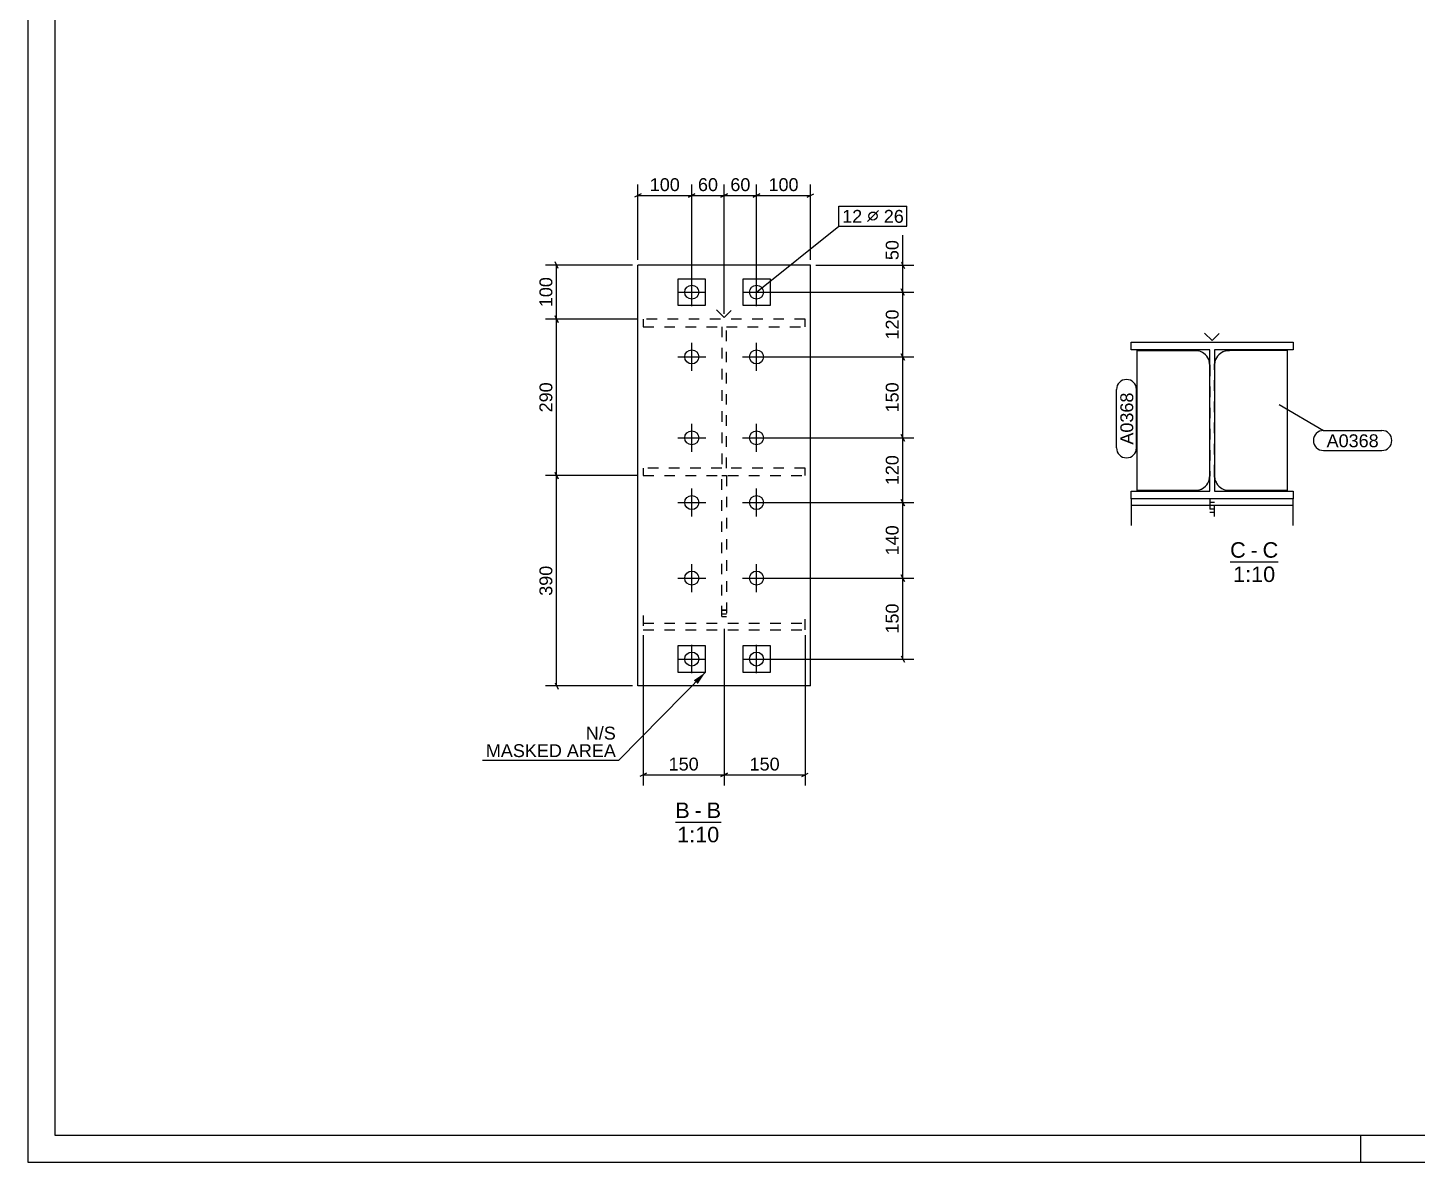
# Model space of a CAD drawing. Header units: millimetres. Extents: x -22 to 819, y -311 to 283.
# Drawn here: x -22.3 to 235.2, y -311 to -100.7 of the extents above; entities that cross this region are included whole.
import ezdxf

# ---------------------------------------------------------------- set-up
doc = ezdxf.new("R2010")
doc.units = ezdxf.units.MM
doc.linetypes.add('DXK_LINE_DOT2', pattern=[3.9198, 1.9599, -1.9599])
doc.styles.add('Arial', font='ARIAL.TTF', dxfattribs={"height": 0.2})

# ---------------------------------------------------------------- blocks, each defined once
blk = doc.blocks.new('Unknown-43751636-1168')
at = {"color": 5, "linetype": 'Continuous'}
for p, q in [((-22.25, 282.99), (-22.25, -311.01)), ((-17.25, 277.99), (-17.25, -306.01)), ((-17.25, -306.01), (813.75, -306.01)), ((-22.25, -311.01), (818.75, -311.01))]:
    blk.add_line(p, q, dxfattribs=at)
at = {"color": 7, "linetype": 'Continuous'}
blk.add_line((224.75, -311.01), (224.75, -306.01), dxfattribs=at)
blk = doc.blocks.new('Unknown-43751636-12 - 1826')
at = {"color": 6, "linetype": 'Continuous'}
blk.add_line((97.73, -247.95), (106.19, -247.95), dxfattribs=at)
at = {"color": 0, "linetype": 'Continuous'}
for points in [[(100.39, -247.2), (100.39, -244.2), (97.73, -244.2), (97.73, -247.2)], [(105.85, -251.7), (105.85, -248.7), (98.07, -248.7), (98.07, -251.7)]]:
    blk.add_wipeout(points, dxfattribs=at)
at = {"color": 6, "linetype": 'Continuous', "style": 'Arial'}
blk.add_text('1:10', height=2.865, dxfattribs=at).set_placement((98.07, -251.7))
at = {"color": 0, "linetype": 'Continuous'}
blk.add_wipeout([(102.63, -247.2), (102.63, -244.2), (101.29, -244.2), (101.29, -247.2)], dxfattribs=at)
at = {"color": 6, "linetype": 'Continuous', "style": 'Arial'}
blk.add_text('B', height=2.87, dxfattribs=at).set_placement((97.73, -247.2))
at = {"color": 0, "linetype": 'Continuous'}
blk.add_wipeout([(106.19, -247.2), (106.19, -244.2), (103.53, -244.2), (103.53, -247.2)], dxfattribs=at)
at = {"color": 6, "linetype": 'Continuous', "style": 'Arial'}
for s, p in [('B', (103.53, -247.2)), ('-', (101.29, -247.2))]:
    blk.add_text(s, height=2.87, dxfattribs=at).set_placement(p)
blk = doc.blocks.new('Unknown-43751636-19 - 1362')
at = {"color": 6, "linetype": 'Continuous'}
blk.add_line((200.52, -199.7), (209.43, -199.7), dxfattribs=at)
at = {"color": 0, "linetype": 'Continuous'}
for points in [[(203.41, -198.95), (203.41, -195.95), (200.52, -195.95), (200.52, -198.95)], [(208.86, -203.45), (208.86, -200.45), (201.08, -200.45), (201.08, -203.45)]]:
    blk.add_wipeout(points, dxfattribs=at)
at = {"color": 6, "linetype": 'Continuous', "style": 'Arial'}
blk.add_text('1:10', height=2.865, dxfattribs=at).set_placement((201.08, -203.45))
at = {"color": 0, "linetype": 'Continuous'}
blk.add_wipeout([(205.64, -198.95), (205.64, -195.95), (204.31, -195.95), (204.31, -198.95)], dxfattribs=at)
at = {"color": 6, "linetype": 'Continuous', "style": 'Arial'}
blk.add_text('C', height=2.87, dxfattribs=at).set_placement((200.52, -198.95))
at = {"color": 0, "linetype": 'Continuous'}
blk.add_wipeout([(209.43, -198.95), (209.43, -195.95), (206.54, -195.95), (206.54, -198.95)], dxfattribs=at)
at = {"color": 6, "linetype": 'Continuous', "style": 'Arial'}
for s, p in [('-', (204.31, -198.95)), ('C', (206.54, -198.95))]:
    blk.add_text(s, height=2.87, dxfattribs=at).set_placement(p)
blk = doc.blocks.new('Surfacing-43751636-1933 - 1826')
at = {"color": 7, "linetype": 'Continuous'}
for p, q in [((110.27, -152.23), (110.27, -147.23)), ((110.27, -147.23), (115.27, -147.23)), ((115.27, -147.23), (115.27, -152.23)), ((115.27, -152.23), (110.27, -152.23))]:
    blk.add_line(p, q, dxfattribs=at)
blk = doc.blocks.new('Part-43751636-1829 - 1826')
at = {"color": 2, "linetype": 'Continuous'}
for q in [(105.37, -153.03), (108.07, -153.13)]:
    blk.add_line((106.77, -154.43), q, dxfattribs=at)
at = {"color": 7, "linetype": 'DXK_LINE_DOT2'}
for p, q in [((121.77, -154.73), (91.77, -154.73)), ((91.77, -154.73), (91.77, -156.13)), ((91.77, -156.13), (106.35, -156.13)), ((106.35, -156.13), (106.35, -182.33)), ((107.2, -182.33), (107.2, -156.13)), ((107.2, -156.13), (121.77, -156.13)), ((121.77, -156.13), (121.77, -154.73)), ((106.35, -182.33), (91.77, -182.33)), ((91.77, -182.33), (91.77, -183.73)), ((121.77, -182.33), (107.2, -182.33)), ((121.77, -183.73), (121.77, -182.33)), ((91.77, -183.73), (121.77, -183.73))]:
    blk.add_line(p, q, dxfattribs=at)
blk = doc.blocks.new('Part-43751636-1862 - 1826')
at = {"color": 7, "linetype": 'DXK_LINE_DOT2'}
for p, q in [((106.35, -209.86), (106.35, -183.73)), ((106.35, -183.73), (107.2, -183.73)), ((107.2, -183.73), (107.2, -209.86)), ((91.77, -209.64), (91.77, -212.33)), ((106.35, -208.61), (107.2, -208.61)), ((106.35, -208.7), (107.2, -208.7)), ((106.35, -209.34), (107.2, -209.34)), ((106.35, -209.86), (107.2, -209.86)), ((121.77, -212.33), (121.77, -209.64)), ((91.77, -211.11), (121.77, -211.11)), ((91.77, -212.33), (121.77, -212.33))]:
    blk.add_line(p, q, dxfattribs=at)
blk = doc.blocks.new('Part-43751636-1863 - 1826')
at = {"color": 2, "linetype": 'Continuous'}
for p, q in [((90.77, -222.73), (90.77, -144.73)), ((122.77, -144.73), (90.77, -144.73)), ((122.77, -222.73), (122.77, -144.73)), ((122.77, -222.73), (90.77, -222.73))]:
    blk.add_line(p, q, dxfattribs=at)
blk = doc.blocks.new('Surfacing-43751636-1932 - 1826')
at = {"color": 7, "linetype": 'Continuous'}
for p, q in [((98.27, -220.23), (98.27, -215.23)), ((98.27, -215.23), (103.27, -215.23)), ((103.27, -215.23), (103.27, -220.23)), ((103.27, -220.23), (98.27, -220.23))]:
    blk.add_line(p, q, dxfattribs=at)
blk = doc.blocks.new('Bolt-43751636-1900 - 1826')
at = {"color": 3, "linetype": 'Continuous'}
for p, q in [((100.77, -152.33), (100.77, -147.13)), ((112.77, -152.33), (112.77, -147.13)), ((98.17, -149.73), (103.37, -149.73)), ((110.17, -149.73), (115.37, -149.73)), ((100.77, -164.33), (100.77, -159.13)), ((112.77, -164.33), (112.77, -159.13)), ((98.17, -161.73), (103.37, -161.73)), ((110.17, -161.73), (115.37, -161.73)), ((100.77, -179.33), (100.77, -174.13)), ((112.77, -179.33), (112.77, -174.13)), ((98.17, -176.73), (103.37, -176.73)), ((110.17, -176.73), (115.37, -176.73)), ((100.77, -191.33), (100.77, -186.13)), ((112.77, -191.33), (112.77, -186.13)), ((98.17, -188.73), (103.37, -188.73)), ((110.17, -188.73), (115.37, -188.73)), ((100.77, -205.33), (100.77, -200.13)), ((112.77, -205.33), (112.77, -200.13)), ((98.17, -202.73), (103.37, -202.73)), ((110.17, -202.73), (115.37, -202.73)), ((100.77, -220.33), (100.77, -215.13)), ((112.77, -220.33), (112.77, -215.13)), ((98.17, -217.73), (103.37, -217.73)), ((110.17, -217.73), (115.37, -217.73))]:
    blk.add_line(p, q, dxfattribs=at)
for centre in [(100.77, -149.73), (112.77, -149.73), (100.77, -161.73), (112.77, -161.73), (100.77, -176.73), (112.77, -176.73), (100.77, -188.73), (112.77, -188.73), (100.77, -202.73), (112.77, -202.73), (100.77, -217.73), (112.77, -217.73)]:
    blk.add_circle(centre, 1.3, dxfattribs=at)
blk = doc.blocks.new('Surfacing-43751636-1931 - 1826')
at = {"color": 7, "linetype": 'Continuous'}
for p, q in [((110.27, -220.23), (110.27, -215.23)), ((110.27, -215.23), (115.27, -215.23)), ((115.27, -215.23), (115.27, -220.23)), ((115.27, -220.23), (110.27, -220.23))]:
    blk.add_line(p, q, dxfattribs=at)
blk = doc.blocks.new('Surfacing-43751636-1934 - 1826')
at = {"color": 7, "linetype": 'Continuous'}
for p, q in [((98.27, -152.23), (98.27, -147.23)), ((98.27, -147.23), (103.27, -147.23)), ((103.27, -147.23), (103.27, -152.23)), ((103.27, -152.23), (98.27, -152.23))]:
    blk.add_line(p, q, dxfattribs=at)
blk = doc.blocks.new('Part-43751636-1410 - 1362')
at = {"color": 2, "linetype": 'Continuous'}
for p, q in [((182.19, -188.01), (182.19, -192.95)), ((182.19, -189.22), (212.19, -189.22)), ((212.19, -192.95), (212.19, -188.01))]:
    blk.add_line(p, q, dxfattribs=at)
at = {"color": 7, "linetype": 'DXK_LINE_DOT2'}
for p, q in [((212.19, -188.01), (182.19, -188.01)), ((196.77, -188.01), (196.77, -191.33)), ((196.77, -188.66), (197.62, -188.66)), ((196.77, -189.92), (197.62, -189.92)), ((197.62, -191.33), (197.62, -188.01)), ((196.77, -190.51), (197.62, -190.51))]:
    blk.add_line(p, q, dxfattribs=at)
blk = doc.blocks.new('Part-43751636-1386 - 1362')
at = {"color": 2, "linetype": 'Continuous'}
for p, q in [((182.19, -159.01), (212.19, -159.01)), ((182.19, -160.41), (182.19, -159.01)), ((197.19, -158.71), (195.79, -157.31)), ((197.19, -158.71), (198.49, -157.41)), ((212.19, -159.01), (212.19, -160.41)), ((196.77, -160.41), (182.19, -160.41)), ((196.77, -186.61), (196.77, -160.41)), ((212.19, -160.41), (197.62, -160.41)), ((197.62, -160.41), (197.62, -186.61)), ((182.19, -188.01), (182.19, -186.61)), ((182.19, -186.61), (196.77, -186.61)), ((197.62, -186.61), (212.19, -186.61)), ((212.19, -186.61), (212.19, -188.01)), ((212.19, -188.01), (182.19, -188.01))]:
    blk.add_line(p, q, dxfattribs=at)
blk = doc.blocks.new('Part-43751636-1409 - 1362')
at = {"color": 2, "linetype": 'Continuous'}
for p, q in [((183.27, -186.51), (183.27, -160.51)), ((183.27, -160.51), (193.97, -160.51)), ((193.97, -160.51), (194.69, -160.61)), ((196.67, -162.59), (196.77, -163.31)), ((196.77, -183.71), (196.67, -184.44)), ((193.97, -186.51), (183.27, -186.51)), ((194.69, -186.42), (193.97, -186.51))]:
    blk.add_line(p, q, dxfattribs=at)
at = {"color": 7, "linetype": 'DXK_LINE_DOT2'}
for p, q in [((194.69, -160.61), (193.97, -160.51)), ((196.77, -163.31), (196.67, -162.59)), ((196.77, -163.31), (196.77, -183.71)), ((196.67, -184.44), (196.77, -183.71)), ((193.97, -186.51), (194.69, -186.42))]:
    blk.add_line(p, q, dxfattribs=at)
at = {"color": 2, "linetype": 'Continuous'}
for centre, start, end in [((193.97, -163.31), 15, 75), ((193.97, -183.71), 285, 345)]:
    blk.add_arc(centre, 2.8, start, end, dxfattribs=at)
at = {"color": 7, "linetype": 'DXK_LINE_DOT2'}
for centre, start, end in [((193.97, -163.31), 15, 75), ((193.97, -183.71), 285, 345)]:
    blk.add_arc(centre, 2.8, start, end, dxfattribs=at)
blk = doc.blocks.new('Part-43751636-1405 - 1362')
at = {"color": 2, "linetype": 'Continuous'}
for p, q in [((199.69, -160.61), (200.42, -160.51)), ((211.12, -160.51), (200.42, -160.51)), ((211.12, -160.51), (211.12, -186.51)), ((197.62, -163.31), (197.71, -162.59)), ((197.71, -184.44), (197.62, -183.71)), ((200.42, -186.51), (199.69, -186.42)), ((211.12, -186.51), (200.42, -186.51))]:
    blk.add_line(p, q, dxfattribs=at)
at = {"color": 7, "linetype": 'DXK_LINE_DOT2'}
for p, q in [((200.42, -160.51), (199.69, -160.61)), ((197.71, -162.59), (197.62, -163.31)), ((197.62, -183.71), (197.62, -163.31)), ((197.62, -183.71), (197.71, -184.44)), ((199.69, -186.42), (200.42, -186.51))]:
    blk.add_line(p, q, dxfattribs=at)
at = {"color": 2, "linetype": 'Continuous'}
for centre, start, end in [((200.42, -163.31), 105, 165), ((200.42, -183.71), 195, 255)]:
    blk.add_arc(centre, 2.8, start, end, dxfattribs=at)
at = {"color": 7, "linetype": 'DXK_LINE_DOT2'}
for centre, start, end in [((200.42, -163.31), 105, 165), ((200.42, -183.71), 195, 255)]:
    blk.add_arc(centre, 2.8, start, end, dxfattribs=at)
blk = doc.blocks.new('StraightDimension-43751636-9641 - 1826')
at = {"color": 7, "linetype": 'Continuous'}
for p, q in [((113.77, -176.73), (141.9, -176.73)), ((140.2, -177.33), (139.6, -176.13)), ((139.9, -188.73), (139.9, -176.73)), ((113.77, -188.73), (141.9, -188.73)), ((139.6, -188.13), (140.2, -189.33))]:
    blk.add_line(p, q, dxfattribs=at)
at = {"color": 0}
blk.add_wipeout([(139.6, -179.45), (136.1, -179.45), (136.1, -186.01), (139.6, -186.01)], dxfattribs=at)
at = {"color": 7, "style": 'Arial'}
blk.add_text('120', height=2.388, rotation=90.0002, dxfattribs=at).set_placement((139.1, -185.51))
blk = doc.blocks.new('StraightDimension-43751636-2005 - 1826')
at = {"color": 7, "linetype": 'Continuous'}
for p, q in [((106.77, -212.11), (106.77, -241.2)), ((121.77, -213.33), (121.77, -241.2)), ((107.37, -238.9), (106.17, -239.5)), ((106.77, -239.2), (121.77, -239.2)), ((121.17, -239.5), (122.37, -238.9))]:
    blk.add_line(p, q, dxfattribs=at)
at = {"color": 0}
blk.add_wipeout([(117.55, -238.9), (117.55, -235.4), (110.99, -235.4), (110.99, -238.9)], dxfattribs=at)
at = {"color": 7, "style": 'Arial'}
blk.add_text('150', height=2.388, dxfattribs=at).set_placement((111.49, -238.4))
blk = doc.blocks.new('StraightDimension-43751636-6156 - 1826')
at = {"color": 7, "linetype": 'Continuous'}
for p, q in [((90.77, -183.73), (73.69, -183.73)), ((76.04, -184.33), (75.44, -183.13)), ((75.74, -222.73), (75.74, -183.73)), ((89.77, -222.73), (73.69, -222.73)), ((75.44, -222.13), (76.04, -223.33))]:
    blk.add_line(p, q, dxfattribs=at)
at = {"color": 0}
blk.add_wipeout([(75.44, -199.95), (71.94, -199.95), (71.94, -206.51), (75.44, -206.51)], dxfattribs=at)
at = {"color": 7, "style": 'Arial'}
blk.add_text('390', height=2.388, rotation=90.0002, dxfattribs=at).set_placement((74.94, -206.01))
blk = doc.blocks.new('StraightDimension-43751636-2009 - 1826')
at = {"color": 7, "linetype": 'Continuous'}
for p, q in [((91.77, -213.33), (91.77, -241.2)), ((106.77, -212.11), (106.77, -241.2)), ((92.37, -238.9), (91.17, -239.5)), ((91.77, -239.2), (106.77, -239.2)), ((106.17, -239.5), (107.37, -238.9))]:
    blk.add_line(p, q, dxfattribs=at)
at = {"color": 0}
blk.add_wipeout([(102.55, -238.9), (102.55, -235.4), (95.99, -235.4), (95.99, -238.9)], dxfattribs=at)
at = {"color": 7, "style": 'Arial'}
blk.add_text('150', height=2.388, dxfattribs=at).set_placement((96.49, -238.4))
blk = doc.blocks.new('StraightDimension-43751636-6154 - 1826')
at = {"color": 7, "linetype": 'Continuous'}
for p, q in [((76.04, -145.33), (75.44, -144.13)), ((89.77, -144.73), (73.69, -144.73)), ((75.74, -154.73), (75.74, -144.73)), ((75.44, -154.13), (76.04, -155.33)), ((90.77, -154.73), (73.69, -154.73))]:
    blk.add_line(p, q, dxfattribs=at)
at = {"color": 0}
blk.add_wipeout([(75.44, -146.45), (71.94, -146.45), (71.94, -153.01), (75.44, -153.01)], dxfattribs=at)
at = {"color": 7, "style": 'Arial'}
blk.add_text('100', height=2.388, rotation=90.0002, dxfattribs=at).set_placement((74.94, -152.51))
blk = doc.blocks.new('StraightDimension-43751636-9640 - 1826')
at = {"color": 7, "linetype": 'Continuous'}
for p, q in [((113.77, -161.73), (141.9, -161.73)), ((140.2, -162.33), (139.6, -161.13)), ((139.9, -176.73), (139.9, -161.73)), ((113.77, -176.73), (141.9, -176.73)), ((139.6, -176.13), (140.2, -177.33))]:
    blk.add_line(p, q, dxfattribs=at)
at = {"color": 0}
blk.add_wipeout([(139.6, -165.95), (136.1, -165.95), (136.1, -172.51), (139.6, -172.51)], dxfattribs=at)
at = {"color": 7, "style": 'Arial'}
blk.add_text('150', height=2.388, rotation=90.0002, dxfattribs=at).set_placement((139.1, -172.01))
blk = doc.blocks.new('StraightDimension-43751636-6155 - 1826')
at = {"color": 7, "linetype": 'Continuous'}
for p, q in [((76.04, -155.33), (75.44, -154.13)), ((90.77, -154.73), (73.69, -154.73)), ((75.74, -183.73), (75.74, -154.73)), ((90.77, -183.73), (73.69, -183.73)), ((75.44, -183.13), (76.04, -184.33))]:
    blk.add_line(p, q, dxfattribs=at)
at = {"color": 0}
blk.add_wipeout([(75.44, -165.95), (71.94, -165.95), (71.94, -172.51), (75.44, -172.51)], dxfattribs=at)
at = {"color": 7, "style": 'Arial'}
blk.add_text('290', height=2.388, rotation=90.0002, dxfattribs=at).set_placement((74.94, -172.01))
blk = doc.blocks.new('StraightDimension-43751636-9638 - 1826')
at = {"color": 7, "linetype": 'Continuous'}
for p, q in [((139.6, -144.13), (140.2, -145.33)), ((123.77, -144.73), (141.9, -144.73)), ((139.9, -149.73), (139.9, -144.73)), ((140.2, -150.33), (139.6, -149.13)), ((113.77, -149.73), (141.9, -149.73))]:
    blk.add_line(p, q, dxfattribs=at)
at = {"color": 0}
blk.add_wipeout([(139.6, -139.59), (136.1, -139.59), (136.1, -144.29), (139.6, -144.29)], dxfattribs=at)
at = {"color": 7, "linetype": 'Continuous'}
blk.add_line((139.9, -144.73), (139.9, -139.15), dxfattribs=at)
blk.add_line((139.9, -144.73), (139.9, -139.15), dxfattribs=at)
at = {"color": 7, "style": 'Arial'}
blk.add_text('50', height=2.388, rotation=90.0002, dxfattribs=at).set_placement((139.1, -143.79))
blk = doc.blocks.new('StraightDimension-43751636-9639 - 1826')
at = {"color": 7, "linetype": 'Continuous'}
for p, q in [((140.2, -150.33), (139.6, -149.13)), ((113.77, -149.73), (141.9, -149.73)), ((139.9, -161.73), (139.9, -149.73)), ((113.77, -161.73), (141.9, -161.73)), ((139.6, -161.13), (140.2, -162.33))]:
    blk.add_line(p, q, dxfattribs=at)
at = {"color": 0}
blk.add_wipeout([(139.6, -152.45), (136.1, -152.45), (136.1, -159.01), (139.6, -159.01)], dxfattribs=at)
at = {"color": 7, "style": 'Arial'}
blk.add_text('120', height=2.388, rotation=90.0002, dxfattribs=at).set_placement((139.1, -158.51))
blk = doc.blocks.new('StraightDimension-43751636-9642 - 1826')
at = {"color": 7, "linetype": 'Continuous'}
for p, q in [((113.77, -188.73), (141.9, -188.73)), ((140.2, -189.33), (139.6, -188.13)), ((139.9, -202.73), (139.9, -188.73)), ((113.77, -202.73), (141.9, -202.73)), ((139.6, -202.13), (140.2, -203.33))]:
    blk.add_line(p, q, dxfattribs=at)
at = {"color": 0}
blk.add_wipeout([(139.6, -192.45), (136.1, -192.45), (136.1, -199.01), (139.6, -199.01)], dxfattribs=at)
at = {"color": 7, "style": 'Arial'}
blk.add_text('140', height=2.388, rotation=90.0002, dxfattribs=at).set_placement((139.1, -198.51))
blk = doc.blocks.new('StraightDimension-43751636-9707 - 1826')
at = {"color": 7, "linetype": 'Continuous'}
for p, q in [((112.77, -148.73), (112.77, -129.74)), ((122.77, -143.73), (122.77, -129.74)), ((113.37, -131.49), (112.17, -132.09)), ((112.77, -131.79), (122.77, -131.79)), ((122.17, -132.09), (123.37, -131.49))]:
    blk.add_line(p, q, dxfattribs=at)
at = {"color": 0}
blk.add_wipeout([(121.05, -131.49), (121.05, -127.99), (114.49, -127.99), (114.49, -131.49)], dxfattribs=at)
at = {"color": 7, "style": 'Arial'}
blk.add_text('100', height=2.388, dxfattribs=at).set_placement((114.99, -130.99))
blk = doc.blocks.new('StraightDimension-43751636-9643 - 1826')
at = {"color": 7, "linetype": 'Continuous'}
for p, q in [((113.77, -202.73), (141.9, -202.73)), ((140.2, -203.33), (139.6, -202.13)), ((139.9, -217.73), (139.9, -202.73)), ((113.77, -217.73), (141.9, -217.73)), ((139.6, -217.13), (140.2, -218.33))]:
    blk.add_line(p, q, dxfattribs=at)
at = {"color": 0}
blk.add_wipeout([(139.6, -206.95), (136.1, -206.95), (136.1, -213.51), (139.6, -213.51)], dxfattribs=at)
at = {"color": 7, "style": 'Arial'}
blk.add_text('150', height=2.388, rotation=90.0002, dxfattribs=at).set_placement((139.1, -213.01))
blk = doc.blocks.new('StraightDimension-43751636-9708 - 1826')
at = {"color": 7, "linetype": 'Continuous'}
for p, q in [((106.77, -153.73), (106.77, -129.74)), ((112.77, -148.73), (112.77, -129.74)), ((107.37, -131.49), (106.17, -132.09)), ((106.77, -131.79), (112.77, -131.79)), ((112.17, -132.09), (113.37, -131.49))]:
    blk.add_line(p, q, dxfattribs=at)
at = {"color": 0}
blk.add_wipeout([(112.12, -131.49), (112.12, -127.99), (107.42, -127.99), (107.42, -131.49)], dxfattribs=at)
at = {"color": 7, "style": 'Arial'}
blk.add_text('60', height=2.388, dxfattribs=at).set_placement((107.92, -130.99))
blk = doc.blocks.new('StraightDimension-43751636-9709 - 1826')
at = {"color": 7, "linetype": 'Continuous'}
for p, q in [((100.77, -148.73), (100.77, -129.74)), ((106.77, -153.73), (106.77, -129.74)), ((101.37, -131.49), (100.17, -132.09)), ((100.77, -131.79), (106.77, -131.79)), ((106.17, -132.09), (107.37, -131.49))]:
    blk.add_line(p, q, dxfattribs=at)
at = {"color": 0}
blk.add_wipeout([(106.12, -131.49), (106.12, -127.99), (101.42, -127.99), (101.42, -131.49)], dxfattribs=at)
at = {"color": 7, "style": 'Arial'}
blk.add_text('60', height=2.388, dxfattribs=at).set_placement((101.92, -130.99))
blk = doc.blocks.new('StraightDimension-43751636-9710 - 1826')
at = {"color": 7, "linetype": 'Continuous'}
for p, q in [((90.77, -143.73), (90.77, -129.74)), ((100.77, -148.73), (100.77, -129.74)), ((91.37, -131.49), (90.17, -132.09)), ((90.77, -131.79), (100.77, -131.79)), ((100.17, -132.09), (101.37, -131.49))]:
    blk.add_line(p, q, dxfattribs=at)
at = {"color": 0}
blk.add_wipeout([(99.05, -131.49), (99.05, -127.99), (92.49, -127.99), (92.49, -131.49)], dxfattribs=at)
at = {"color": 7, "style": 'Arial'}
blk.add_text('100', height=2.388, dxfattribs=at).set_placement((92.99, -130.99))
blk = doc.blocks.new('Mark-43751636-6226 - 1826')
at = {"color": 0}
blk.add_wipeout([(132.35, -136.87), (132.35, -134.37), (128.64, -134.37), (128.64, -136.87)], dxfattribs=at)
blk.add_wipeout([(132.35, -136.87), (132.35, -134.37), (128.64, -134.37), (128.64, -136.87)], dxfattribs=at)
at = {"color": 3, "linetype": 'Continuous'}
for p, q in [((128.04, -137.47), (128.04, -133.77)), ((112.77, -149.73), (128.04, -137.47))]:
    blk.add_line(p, q, dxfattribs=at)
at = {"color": 0}
blk.add_wipeout([(135.6, -136.87), (135.6, -134.37), (133.1, -134.37), (133.1, -136.87)], dxfattribs=at)
at = {"color": 3, "style": 'Arial'}
blk.add_text('12', height=2.388, dxfattribs=at).set_placement((128.64, -136.87))
at = {"color": 0}
blk.add_wipeout([(140.05, -136.87), (140.05, -134.37), (136.35, -134.37), (136.35, -136.87)], dxfattribs=at)
blk.add_wipeout([(140.05, -136.87), (140.05, -134.37), (136.35, -134.37), (136.35, -136.87)], dxfattribs=at)
at = {"color": 3, "linetype": 'Continuous'}
for p, q in [((128.04, -133.77), (140.65, -133.77)), ((140.65, -137.47), (140.65, -133.77)), ((133.35, -136.62), (135.35, -134.62)), ((128.04, -137.47), (140.65, -137.47))]:
    blk.add_line(p, q, dxfattribs=at)
blk.add_circle((134.35, -135.62), 0.75, dxfattribs=at)
at = {"color": 3, "style": 'Arial'}
blk.add_text('26', height=2.388, dxfattribs=at).set_placement((136.35, -136.87))
blk = doc.blocks.new('Mark-43751636-6237 - 1826')
at = {"linetype": 'Continuous'}
blk.add_hatch(color=7, dxfattribs=at).paths.add_polyline_path([(101.16, -221.66), (103.27, -220.23), (101.88, -222.36)])
at = {"color": 0}
blk.add_wipeout([(86.69, -232.66), (86.69, -230.16), (81.13, -230.16), (81.13, -232.66)], dxfattribs=at)
blk.add_wipeout([(86.69, -232.66), (86.69, -230.16), (81.13, -230.16), (81.13, -232.66)], dxfattribs=at)
blk.add_wipeout([(86.69, -235.91), (86.69, -233.41), (62.62, -233.41), (62.62, -235.91)], dxfattribs=at)
blk.add_wipeout([(86.69, -235.91), (86.69, -233.41), (62.62, -233.41), (62.62, -235.91)], dxfattribs=at)
at = {"color": 7, "linetype": 'Continuous'}
for p in [(103.27, -220.23), (62.02, -236.51)]:
    blk.add_line(p, (87.29, -236.51), dxfattribs=at)
at = {"color": 7, "style": 'Arial'}
for s, height, p in [('N/', 2.388, (81.13, -232.66)), ('S', 2.39, (84.47, -232.66)), ('MASKED AREA', 2.3877, (62.62, -235.91))]:
    blk.add_text(s, height=height, dxfattribs=at).set_placement(p)
blk = doc.blocks.new('Mark-43751636-1401 - 1362')
at = {"color": 0}
blk.add_wipeout([(228.03, -178.47), (228.03, -175.97), (218.4, -175.97), (218.4, -178.47)], dxfattribs=at)
blk.add_wipeout([(228.03, -178.47), (228.03, -175.97), (218.4, -175.97), (218.4, -178.47)], dxfattribs=at)
at = {"color": 3, "linetype": 'Continuous'}
for p, q in [((209.58, -170.53), (217.8, -175.37)), ((217.8, -175.37), (228.63, -175.37)), ((217.8, -179.07), (228.63, -179.07))]:
    blk.add_line(p, q, dxfattribs=at)
for centre, start, end in [((217.8, -177.22), 90, 270), ((228.63, -177.22), 270, 90)]:
    blk.add_arc(centre, 1.85, start, end, dxfattribs=at)
at = {"color": 3, "style": 'Arial'}
blk.add_text('A0368', height=2.388, dxfattribs=at).set_placement((218.4, -178.47))
blk = doc.blocks.new('Mark-43751636-1406 - 1362')
at = {"color": 0}
blk.add_wipeout([(182.57, -168.36), (180.07, -168.36), (180.07, -177.99), (182.57, -177.99)], dxfattribs=at)
blk.add_wipeout([(182.57, -168.36), (180.07, -168.36), (180.07, -177.99), (182.57, -177.99)], dxfattribs=at)
at = {"color": 3, "linetype": 'Continuous'}
for p, q in [((179.47, -178.59), (179.47, -167.76)), ((183.17, -178.59), (183.17, -167.76))]:
    blk.add_line(p, q, dxfattribs=at)
for centre, start, end in [((181.32, -167.76), 0, 180), ((181.32, -178.59), 180, 0)]:
    blk.add_arc(centre, 1.85, start, end, dxfattribs=at)
at = {"color": 3, "style": 'Arial'}
blk.add_text('A0368', height=2.388, rotation=90.0002, dxfattribs=at).set_placement((182.57, -177.99))

msp = doc.modelspace()

# ---------------------------------------------------------------- block references
for name in ['Unknown-43751636-1168', 'Part-43751636-1863 - 1826', 'Bolt-43751636-1900 - 1826', 'Surfacing-43751636-1934 - 1826', 'Surfacing-43751636-1933 - 1826', 'Part-43751636-1829 - 1826', 'Part-43751636-1386 - 1362', 'Part-43751636-1409 - 1362', 'Part-43751636-1405 - 1362', 'Part-43751636-1862 - 1826', 'Part-43751636-1410 - 1362', 'Surfacing-43751636-1932 - 1826', 'Surfacing-43751636-1931 - 1826']:
    msp.add_blockref(name, (0, 0))

# ---------------------------------------------------------------- next in the draw order: block references
for name in ['StraightDimension-43751636-9638 - 1826', 'StraightDimension-43751636-6154 - 1826', 'Mark-43751636-1406 - 1362', 'Mark-43751636-1401 - 1362', 'StraightDimension-43751636-9641 - 1826', 'StraightDimension-43751636-6156 - 1826', 'Unknown-43751636-19 - 1362', 'StraightDimension-43751636-2005 - 1826', 'Unknown-43751636-12 - 1826']:
    msp.add_blockref(name, (0, 0))

# ---------------------------------------------------------------- next in the draw order: block references
for name in ['StraightDimension-43751636-6155 - 1826', 'StraightDimension-43751636-9640 - 1826', 'StraightDimension-43751636-9642 - 1826', 'StraightDimension-43751636-2009 - 1826']:
    msp.add_blockref(name, (0, 0))

# ---------------------------------------------------------------- next in the draw order: block references
for name in ['StraightDimension-43751636-9639 - 1826', 'StraightDimension-43751636-9643 - 1826', 'Mark-43751636-6237 - 1826']:
    msp.add_blockref(name, (0, 0))

# ---------------------------------------------------------------- next in the draw order: block references
msp.add_blockref('StraightDimension-43751636-9707 - 1826', (0, 0))

# ---------------------------------------------------------------- next in the draw order: block references
msp.add_blockref('StraightDimension-43751636-9708 - 1826', (0, 0))

# ---------------------------------------------------------------- next in the draw order: block references
for name in ['StraightDimension-43751636-9709 - 1826', 'Mark-43751636-6226 - 1826']:
    msp.add_blockref(name, (0, 0))

# ---------------------------------------------------------------- next in the draw order: block references
msp.add_blockref('StraightDimension-43751636-9710 - 1826', (0, 0))

doc.saveas('drawing.dxf')
